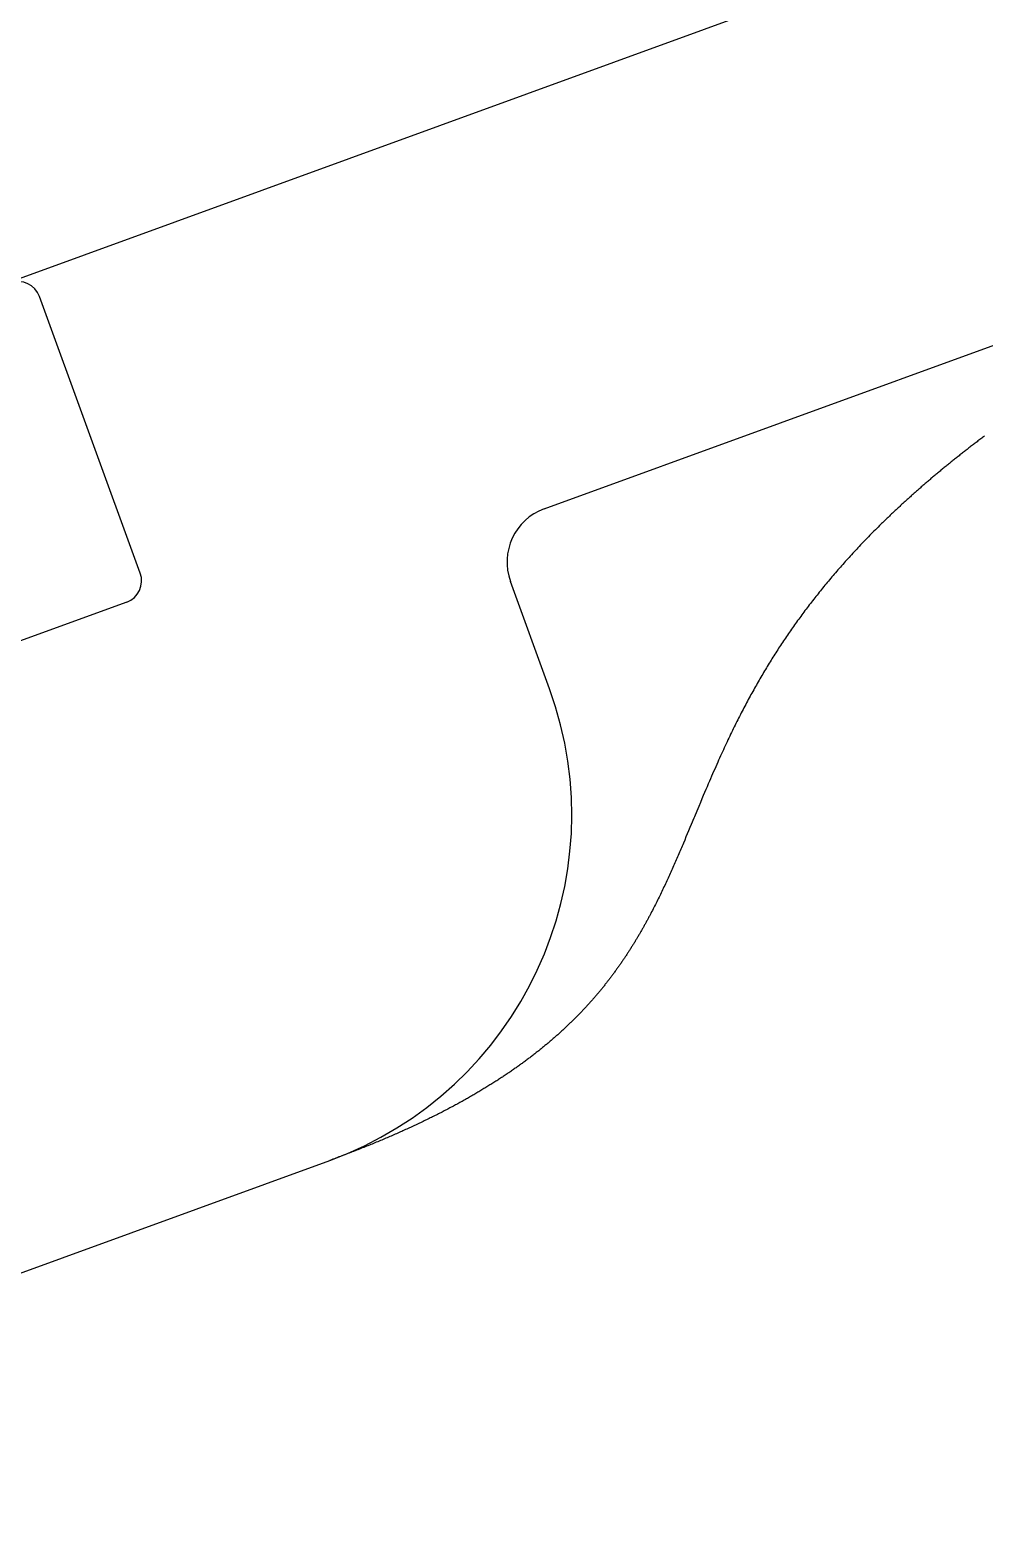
# Model space of a CAD drawing. Extents: x -14 to 315, y -179 to 16.
# Drawn here: x 174.45 to 191.32, y -119.71 to -93.24 of the extents above; entities that cross this region are included whole.
import ezdxf

# ---------------------------------------------------------------- set-up
doc = ezdxf.new("R2010")
doc.units = 0
doc.layers.add('BLACK', color=7, linetype='CONTINUOUS')

msp = doc.modelspace()

# ---------------------------------------------------------------- linework, layer by layer
at = {"layer": 'BLACK', "linetype": 'CONTINUOUS'}
for p, q in [((157.182952, -103.842835), (207.413788, -85.560263)), ((183.539251, -101.69915), (209.110421, -92.391983)), ((176.396451, -102.833513), (174.617946, -97.947111)), ((191.07856, -100.598809), (191.06251, -100.611192)), ((191.094644, -100.586423), (191.07856, -100.598809)), ((191.110767, -100.574033), (191.094644, -100.586423)), ((191.126926, -100.561641), (191.110767, -100.574033)), ((191.143123, -100.549245), (191.126926, -100.561641)), ((191.159356, -100.536846), (191.143123, -100.549245)), ((191.175628, -100.524443), (191.159356, -100.536846)), ((191.191935, -100.512038), (191.175628, -100.524443)), ((191.208281, -100.499629), (191.191935, -100.512038)), ((191.224664, -100.487217), (191.208281, -100.499629)), ((191.241085, -100.474801), (191.224664, -100.487217)), ((191.257542, -100.462382), (191.241085, -100.474801)), ((191.274039, -100.449959), (191.257542, -100.462382)), ((191.290572, -100.437534), (191.274039, -100.449959)), ((191.307145, -100.425104), (191.290572, -100.437534)), ((191.323753, -100.412672), (191.307145, -100.425104)), ((190.733868, -100.870544), (190.718609, -100.882864)), ((190.749159, -100.858223), (190.733868, -100.870544)), ((190.764488, -100.845898), (190.749159, -100.858223)), ((190.77985, -100.833572), (190.764488, -100.845898)), ((190.79525, -100.821241), (190.77985, -100.833572)), ((190.810683, -100.808909), (190.79525, -100.821241)), ((190.826153, -100.796573), (190.810683, -100.808909)), ((190.841657, -100.784235), (190.826153, -100.796573)), ((190.857199, -100.771894), (190.841657, -100.784235)), ((190.872774, -100.75955), (190.857199, -100.771894)), ((190.888388, -100.747203), (190.872774, -100.75955)), ((190.904035, -100.734854), (190.888388, -100.747203)), ((190.91972, -100.7225), (190.904035, -100.734854)), ((190.935439, -100.710146), (190.91972, -100.7225)), ((190.951197, -100.697786), (190.935439, -100.710146)), ((190.966989, -100.685426), (190.951197, -100.697786)), ((190.982819, -100.67306), (190.966989, -100.685426)), ((190.998683, -100.660693), (190.982819, -100.67306)), ((191.014586, -100.648322), (190.998683, -100.660693)), ((191.030523, -100.635949), (191.014586, -100.648322)), ((191.046499, -100.623572), (191.030523, -100.635949)), ((191.06251, -100.611192), (191.046499, -100.623572)), ((190.420727, -101.128724), (190.406191, -101.140992)), ((190.435298, -101.116452), (190.420727, -101.128724)), ((190.449901, -101.10418), (190.435298, -101.116452)), ((190.46454, -101.091904), (190.449901, -101.10418)), ((190.47921, -101.079627), (190.46454, -101.091904)), ((190.493917, -101.067346), (190.47921, -101.079627)), ((190.508654, -101.055065), (190.493917, -101.067346)), ((190.523429, -101.04278), (190.508654, -101.055065)), ((190.538235, -101.030494), (190.523429, -101.04278)), ((190.553078, -101.018204), (190.538235, -101.030494)), ((190.567952, -101.005914), (190.553078, -101.018204)), ((190.582864, -100.993619), (190.567952, -101.005914)), ((190.597807, -100.981324), (190.582864, -100.993619)), ((190.612787, -100.969024), (190.597807, -100.981324)), ((190.627799, -100.956724), (190.612787, -100.969024)), ((190.642848, -100.94442), (190.627799, -100.956724)), ((190.65793, -100.932115), (190.642848, -100.94442)), ((190.673049, -100.919805), (190.65793, -100.932115)), ((190.6882, -100.907495), (190.673049, -100.919805)), ((190.703388, -100.89518), (190.6882, -100.907495)), ((190.718609, -100.882864), (190.703388, -100.89518)), ((190.108538, -101.398189), (190.094723, -101.410416)), ((190.122389, -101.385957), (190.108538, -101.398189)), ((190.136269, -101.373727), (190.122389, -101.385957)), ((190.150184, -101.361493), (190.136269, -101.373727)), ((190.164127, -101.34926), (190.150184, -101.361493)), ((190.178107, -101.337022), (190.164127, -101.34926)), ((190.192115, -101.324785), (190.178107, -101.337022)), ((190.206159, -101.312544), (190.192115, -101.324785)), ((190.220232, -101.300304), (190.206159, -101.312544)), ((190.234341, -101.288059), (190.220232, -101.300304)), ((190.248479, -101.275815), (190.234341, -101.288059)), ((190.262653, -101.263567), (190.248479, -101.275815)), ((190.276857, -101.25132), (190.262653, -101.263567)), ((190.291097, -101.239068), (190.276857, -101.25132)), ((190.305366, -101.226816), (190.291097, -101.239068)), ((190.319671, -101.214561), (190.305366, -101.226816)), ((190.334007, -101.202305), (190.319671, -101.214561)), ((190.348378, -101.190046), (190.334007, -101.202305)), ((190.36278, -101.177787), (190.348378, -101.190046)), ((190.377218, -101.165523), (190.36278, -101.177787)), ((190.391687, -101.153259), (190.377218, -101.165523)), ((190.406191, -101.140992), (190.391687, -101.153259)), ((189.811803, -101.66691), (189.798672, -101.67911)), ((189.824969, -101.654705), (189.811803, -101.66691)), ((189.838161, -101.642503), (189.824969, -101.654705)), ((189.851387, -101.630297), (189.838161, -101.642503)), ((189.864641, -101.618093), (189.851387, -101.630297)), ((189.877928, -101.605884), (189.864641, -101.618093)), ((189.891243, -101.593678), (189.877928, -101.605884)), ((189.904592, -101.581468), (189.891243, -101.593678)), ((189.917968, -101.56926), (189.904592, -101.581468)), ((189.931379, -101.557047), (189.917968, -101.56926)), ((189.944817, -101.544836), (189.931379, -101.557047)), ((189.95829, -101.532621), (189.944817, -101.544836)), ((189.97179, -101.520408), (189.95829, -101.532621)), ((189.985325, -101.508191), (189.97179, -101.520408)), ((189.998888, -101.495975), (189.985325, -101.508191)), ((190.012485, -101.483755), (189.998888, -101.495975)), ((190.026111, -101.471537), (190.012485, -101.483755)), ((190.039771, -101.459314), (190.026111, -101.471537)), ((190.05346, -101.447094), (190.039771, -101.459314)), ((190.067184, -101.434868), (190.05346, -101.447094)), ((190.080936, -101.422644), (190.067184, -101.434868)), ((190.094723, -101.410416), (190.080936, -101.422644)), ((189.542259, -101.92302), (189.529744, -101.935214)), ((189.554799, -101.91083), (189.542259, -101.92302)), ((189.567373, -101.898636), (189.554799, -101.91083)), ((189.57997, -101.886446), (189.567373, -101.898636)), ((189.592602, -101.874252), (189.57997, -101.886446)), ((189.605257, -101.862061), (189.592602, -101.874252)), ((189.617947, -101.849866), (189.605257, -101.862061)), ((189.630661, -101.837675), (189.617947, -101.849866)), ((189.643409, -101.825479), (189.630661, -101.837675)), ((189.656182, -101.813287), (189.643409, -101.825479)), ((189.668989, -101.80109), (189.656182, -101.813287)), ((189.681821, -101.788897), (189.668989, -101.80109)), ((189.694687, -101.776699), (189.681821, -101.788897)), ((189.707578, -101.764505), (189.694687, -101.776699)), ((189.720504, -101.752306), (189.707578, -101.764505)), ((189.733455, -101.740111), (189.720504, -101.752306)), ((189.74644, -101.727911), (189.733455, -101.740111)), ((189.75945, -101.715714), (189.74644, -101.727911)), ((189.772495, -101.703512), (189.75945, -101.715714)), ((189.785566, -101.691313), (189.772495, -101.703512)), ((189.798672, -101.67911), (189.785566, -101.691313)), ((189.273495, -102.191265), (189.249727, -102.215662)), ((189.297372, -102.166872), (189.273495, -102.191265)), ((189.321358, -102.142481), (189.297372, -102.166872)), ((189.345455, -102.118092), (189.321358, -102.142481)), ((189.369662, -102.093705), (189.345455, -102.118092)), ((189.39398, -102.069319), (189.369662, -102.093705)), ((189.418411, -102.044935), (189.39398, -102.069319)), ((189.442953, -102.020551), (189.418411, -102.044935)), ((189.467609, -101.996168), (189.442953, -102.020551)), ((189.492378, -101.971786), (189.467609, -101.996168)), ((189.504803, -101.959597), (189.492378, -101.971786)), ((189.517261, -101.947403), (189.504803, -101.959597)), ((189.529744, -101.935214), (189.517261, -101.947403)), ((189.017918, -102.459854), (188.995312, -102.484304)), ((189.040627, -102.435411), (189.017918, -102.459854)), ((189.06344, -102.410974), (189.040627, -102.435411)), ((189.086356, -102.386543), (189.06344, -102.410974)), ((189.109377, -102.362117), (189.086356, -102.386543)), ((189.132503, -102.337697), (189.109377, -102.362117)), ((189.155734, -102.313282), (189.132503, -102.337697)), ((189.179072, -102.288871), (189.155734, -102.313282)), ((189.202516, -102.264464), (189.179072, -102.288871)), ((189.226068, -102.240061), (189.202516, -102.264464)), ((189.249727, -102.215662), (189.226068, -102.240061)), ((188.796385, -102.70472), (188.774775, -102.729258)), ((188.818092, -102.680192), (188.796385, -102.70472)), ((188.839897, -102.655674), (188.818092, -102.680192)), ((188.8618, -102.631166), (188.839897, -102.655674)), ((188.883802, -102.606668), (188.8618, -102.631166)), ((188.905903, -102.582179), (188.883802, -102.606668)), ((188.928104, -102.557698), (188.905903, -102.582179)), ((188.950405, -102.533226), (188.928104, -102.557698)), ((188.972808, -102.508761), (188.950405, -102.533226)), ((188.995312, -102.484304), (188.972808, -102.508761)), ((183.633475, -104.881827), (182.941577, -102.980857)), ((188.563889, -102.975338), (188.543309, -103.000025)), ((188.58456, -102.950666), (188.563889, -102.975338)), ((188.605322, -102.92601), (188.58456, -102.950666)), ((188.626176, -102.901369), (188.605322, -102.92601)), ((188.647122, -102.876742), (188.626176, -102.901369)), ((188.668161, -102.852129), (188.647122, -102.876742)), ((188.689295, -102.82753), (188.668161, -102.852129)), ((188.710522, -102.802944), (188.689295, -102.82753)), ((188.731844, -102.77837), (188.710522, -102.802944)), ((188.753262, -102.753808), (188.731844, -102.77837)), ((188.774775, -102.729258), (188.753262, -102.753808)), ((188.342373, -103.247898), (188.322753, -103.272797)), ((188.362078, -103.223021), (188.342373, -103.247898)), ((188.381867, -103.198165), (188.362078, -103.223021)), ((188.401742, -103.17333), (188.381867, -103.198165)), ((188.421703, -103.148516), (188.401742, -103.17333)), ((188.441751, -103.123721), (188.421703, -103.148516)), ((188.461886, -103.098946), (188.441751, -103.123721)), ((188.482108, -103.074189), (188.461886, -103.098946)), ((188.502419, -103.049451), (188.482108, -103.074189)), ((188.522819, -103.02473), (188.502419, -103.049451)), ((188.543309, -103.000025), (188.522819, -103.02473)), ((176.157382, -103.346198), (162.22174, -108.418357)), ((188.149862, -103.497996), (188.13105, -103.523153)), ((188.168751, -103.472868), (188.149862, -103.497996)), ((188.187719, -103.447768), (188.168751, -103.472868)), ((188.206767, -103.422695), (188.187719, -103.447768)), ((188.225894, -103.397649), (188.206767, -103.422695)), ((188.245102, -103.372629), (188.225894, -103.397649)), ((188.264392, -103.347635), (188.245102, -103.372629)), ((188.283763, -103.322665), (188.264392, -103.347635)), ((188.303216, -103.297719), (188.283763, -103.322665)), ((188.322753, -103.272797), (188.303216, -103.297719)), ((187.947089, -103.776491), (187.929094, -103.80202)), ((187.965155, -103.751), (187.947089, -103.776491)), ((187.983293, -103.725547), (187.965155, -103.751)), ((188.001503, -103.70013), (187.983293, -103.725547)), ((188.019786, -103.674748), (188.001503, -103.70013)), ((188.038143, -103.649401), (188.019786, -103.674748)), ((188.056573, -103.624087), (188.038143, -103.649401)), ((188.075079, -103.598806), (188.056573, -103.624087)), ((188.093659, -103.573558), (188.075079, -103.598806)), ((188.112317, -103.54834), (188.093659, -103.573558)), ((188.13105, -103.523153), (188.112317, -103.54834)), ((187.770203, -104.033655), (187.752876, -104.059621)), ((187.787593, -104.007739), (187.770203, -104.033655)), ((187.805048, -103.981869), (187.787593, -104.007739)), ((187.822568, -103.956046), (187.805048, -103.981869)), ((187.840153, -103.930268), (187.822568, -103.956046)), ((187.857806, -103.904535), (187.840153, -103.930268)), ((187.875525, -103.878844), (187.857806, -103.904535)), ((187.893312, -103.853195), (187.875525, -103.878844)), ((187.911168, -103.827587), (187.893312, -103.853195)), ((187.929094, -103.80202), (187.911168, -103.827587)), ((187.599657, -104.2957), (187.58292, -104.322222)), ((187.616449, -104.269241), (187.599657, -104.2957)), ((187.633297, -104.242841), (187.616449, -104.269241)), ((187.650202, -104.216501), (187.633297, -104.242841)), ((187.667165, -104.190218), (187.650202, -104.216501)), ((187.684187, -104.163992), (187.667165, -104.190218)), ((187.701268, -104.13782), (187.684187, -104.163992)), ((187.718409, -104.111702), (187.701268, -104.13782)), ((187.735611, -104.085636), (187.718409, -104.111702)), ((187.752876, -104.059621), (187.735611, -104.085636)), ((187.434612, -104.563979), (187.418373, -104.591215)), ((187.450896, -104.536824), (187.434612, -104.563979)), ((187.467226, -104.509747), (187.450896, -104.536824)), ((187.483604, -104.482745), (187.467226, -104.509747)), ((187.50003, -104.455817), (187.483604, -104.482745)), ((187.516505, -104.428961), (187.50003, -104.455817)), ((187.533031, -104.402175), (187.516505, -104.428961)), ((187.549608, -104.375458), (187.533031, -104.402175)), ((187.566237, -104.348807), (187.549608, -104.375458)), ((187.58292, -104.322222), (187.566237, -104.348807)), ((187.274057, -104.840294), (187.258203, -104.868455)), ((187.289945, -104.812236), (187.274057, -104.840294)), ((187.305865, -104.784281), (187.289945, -104.812236)), ((187.321822, -104.756424), (187.305865, -104.784281)), ((187.337814, -104.728663), (187.321822, -104.756424)), ((187.353845, -104.700996), (187.337814, -104.728663)), ((187.369915, -104.67342), (187.353845, -104.700996)), ((187.386026, -104.645933), (187.369915, -104.67342)), ((187.402178, -104.618532), (187.386026, -104.645933)), ((187.418373, -104.591215), (187.402178, -104.618532)), ((187.132344, -105.097899), (187.116708, -105.127153)), ((187.147997, -105.068782), (187.132344, -105.097899)), ((187.163669, -105.039798), (187.147997, -105.068782)), ((187.179362, -105.010941), (187.163669, -105.039798)), ((187.195078, -104.982209), (187.179362, -105.010941)), ((187.210818, -104.953598), (187.195078, -104.982209)), ((187.226585, -104.925104), (187.210818, -104.953598)), ((187.242379, -104.896725), (187.226585, -104.925104)), ((187.258203, -104.868455), (187.242379, -104.896725)), ((186.991968, -105.366672), (186.976382, -105.397381)), ((187.007549, -105.336149), (186.991968, -105.366672)), ((187.023129, -105.305803), (187.007549, -105.336149)), ((187.038709, -105.27563), (187.023129, -105.305803)), ((187.054292, -105.245624), (187.038709, -105.27563)), ((187.069881, -105.215778), (187.054292, -105.245624)), ((187.085479, -105.186088), (187.069881, -105.215778)), ((187.101087, -105.156548), (187.085479, -105.186088)), ((187.116708, -105.127153), (187.101087, -105.156548)), ((186.866852, -105.618159), (186.851098, -105.650636)), ((186.882571, -105.585936), (186.866852, -105.618159)), ((186.898259, -105.553956), (186.882571, -105.585936)), ((186.913921, -105.52221), (186.898259, -105.553956)), ((186.92956, -105.490688), (186.913921, -105.52221)), ((186.945181, -105.459381), (186.92956, -105.490688)), ((186.960787, -105.428281), (186.945181, -105.459381)), ((186.976382, -105.397381), (186.960787, -105.428281)), ((186.739359, -105.886168), (186.723108, -105.921173)), ((186.755523, -105.851538), (186.739359, -105.886168)), ((186.771608, -105.817264), (186.755523, -105.851538)), ((186.787621, -105.783327), (186.771608, -105.817264)), ((186.803571, -105.74971), (186.787621, -105.783327)), ((186.819463, -105.716399), (186.803571, -105.74971)), ((186.835303, -105.683378), (186.819463, -105.716399)), ((186.851098, -105.650636), (186.835303, -105.683378)), ((186.623179, -106.140455), (186.605999, -106.178834)), ((186.640184, -106.10266), (186.623179, -106.140455)), ((186.657031, -106.065408), (186.640184, -106.10266)), ((186.673733, -106.028664), (186.657031, -106.065408)), ((186.690305, -105.992396), (186.673733, -106.028664)), ((186.70676, -105.956574), (186.690305, -105.992396)), ((186.723108, -105.921173), (186.70676, -105.956574)), ((186.497924, -106.424453), (186.478778, -106.468667)), ((186.516679, -106.381337), (186.497924, -106.424453)), ((186.535089, -106.339206), (186.516679, -106.381337)), ((186.553195, -106.297964), (186.535089, -106.339206)), ((186.57103, -106.257533), (186.553195, -106.297964)), ((186.588623, -106.217843), (186.57103, -106.257533)), ((186.605999, -106.178834), (186.588623, -106.217843)), ((186.396898, -106.659796), (186.374578, -106.712406)), ((186.418344, -106.609437), (186.396898, -106.659796)), ((186.439068, -106.560969), (186.418344, -106.609437)), ((186.459183, -106.514116), (186.439068, -106.560969)), ((186.478778, -106.468667), (186.459183, -106.514116)), ((186.270398, -106.960103), (186.236726, -107.040686)), ((186.299728, -106.890074), (186.270398, -106.960103)), ((186.326381, -106.826615), (186.299728, -106.890074)), ((186.351173, -106.76777), (186.326381, -106.826615)), ((186.374578, -106.712406), (186.351173, -106.76777)), ((186.183718, -107.167772), (186.137607, -107.278333)), ((186.194005, -107.143099), (186.183718, -107.167772)), ((186.236726, -107.040686), (186.194005, -107.143099)), ((186.068661, -107.443178), (186.045692, -107.497862)), ((186.091629, -107.388362), (186.068661, -107.443178)), ((186.114607, -107.333414), (186.091629, -107.388362)), ((186.137607, -107.278333), (186.114607, -107.333414)), ((185.94202, -107.742303), (185.930442, -107.769298)), ((185.953583, -107.715274), (185.94202, -107.742303)), ((185.965132, -107.688213), (185.953583, -107.715274)), ((185.976668, -107.661119), (185.965132, -107.688213)), ((185.988192, -107.633992), (185.976668, -107.661119)), ((185.999707, -107.606832), (185.988192, -107.633992)), ((186.022711, -107.552413), (185.999707, -107.606832)), ((186.045692, -107.497862), (186.022711, -107.552413)), ((185.825297, -108.010775), (185.813484, -108.037442)), ((185.83708, -107.984076), (185.825297, -108.010775)), ((185.848834, -107.957344), (185.83708, -107.984076)), ((185.860562, -107.930578), (185.848834, -107.957344)), ((185.872264, -107.903781), (185.860562, -107.930578)), ((185.883942, -107.87695), (185.872264, -107.903781)), ((185.895598, -107.850086), (185.883942, -107.87695)), ((185.907232, -107.82319), (185.895598, -107.850086)), ((185.918846, -107.79626), (185.907232, -107.82319)), ((185.930442, -107.769298), (185.918846, -107.79626)), ((185.7056, -108.27597), (185.693413, -108.30231)), ((185.717744, -108.249598), (185.7056, -108.27597)), ((185.729845, -108.223193), (185.717744, -108.249598)), ((185.741905, -108.196755), (185.729845, -108.223193)), ((185.753926, -108.170285), (185.741905, -108.196755)), ((185.765908, -108.143781), (185.753926, -108.170285)), ((185.777854, -108.117246), (185.765908, -108.143781)), ((185.789764, -108.090677), (185.777854, -108.117246)), ((185.80164, -108.064076), (185.789764, -108.090677)), ((185.813484, -108.037442), (185.80164, -108.064076)), ((185.581524, -108.537901), (185.568821, -108.563915)), ((185.594169, -108.511854), (185.581524, -108.537901)), ((185.606757, -108.485775), (185.594169, -108.511854)), ((185.61929, -108.459663), (185.606757, -108.485775)), ((185.63177, -108.433519), (185.61929, -108.459663)), ((185.644197, -108.407342), (185.63177, -108.433519)), ((185.656574, -108.381133), (185.644197, -108.407342)), ((185.668901, -108.354891), (185.656574, -108.381133)), ((185.68118, -108.328617), (185.668901, -108.354891)), ((185.693413, -108.30231), (185.68118, -108.328617)), ((185.451662, -108.796584), (185.438303, -108.822274)), ((185.464948, -108.770861), (185.451662, -108.796584)), ((185.478164, -108.745106), (185.464948, -108.770861)), ((185.491311, -108.719319), (185.478164, -108.745106)), ((185.504391, -108.693499), (185.491311, -108.719319)), ((185.517404, -108.667647), (185.504391, -108.693499)), ((185.530352, -108.641763), (185.517404, -108.667647)), ((185.543237, -108.615846), (185.530352, -108.641763)), ((185.556059, -108.589897), (185.543237, -108.615846)), ((185.568821, -108.563915), (185.556059, -108.589897)), ((185.300453, -109.0774), (185.293342, -109.090072)), ((185.307541, -109.06472), (185.300453, -109.0774)), ((185.314608, -109.052033), (185.307541, -109.06472)), ((185.321653, -109.039337), (185.314608, -109.052033)), ((185.328677, -109.026633), (185.321653, -109.039337)), ((185.33568, -109.013921), (185.328677, -109.026633)), ((185.342661, -109.001201), (185.33568, -109.013921)), ((185.349622, -108.988473), (185.342661, -109.001201)), ((185.356563, -108.975736), (185.349622, -108.988473)), ((185.363483, -108.962992), (185.356563, -108.975736)), ((185.370382, -108.95024), (185.363483, -108.962992)), ((185.377262, -108.93748), (185.370382, -108.95024)), ((185.384122, -108.924711), (185.377262, -108.93748)), ((185.390962, -108.911935), (185.384122, -108.924711)), ((185.397782, -108.89915), (185.390962, -108.911935)), ((185.404583, -108.886358), (185.397782, -108.89915)), ((185.411365, -108.873557), (185.404583, -108.886358)), ((185.418127, -108.860748), (185.411365, -108.873557)), ((185.424871, -108.847932), (185.418127, -108.860748)), ((185.431596, -108.835107), (185.424871, -108.847932)), ((185.438303, -108.822274), (185.431596, -108.835107)), ((185.146279, -109.341821), (185.13867, -109.354324)), ((185.153863, -109.32931), (185.146279, -109.341821)), ((185.161422, -109.31679), (185.153863, -109.32931)), ((185.168956, -109.304263), (185.161422, -109.31679)), ((185.176464, -109.291728), (185.168956, -109.304263)), ((185.183948, -109.279184), (185.176464, -109.291728)), ((185.191407, -109.266633), (185.183948, -109.279184)), ((185.198841, -109.254074), (185.191407, -109.266633)), ((185.206252, -109.241506), (185.198841, -109.254074)), ((185.213638, -109.228931), (185.206252, -109.241506)), ((185.221, -109.216347), (185.213638, -109.228931)), ((185.228338, -109.203756), (185.221, -109.216347)), ((185.235653, -109.191157), (185.228338, -109.203756)), ((185.242944, -109.178549), (185.235653, -109.191157)), ((185.250212, -109.165934), (185.242944, -109.178549)), ((185.257457, -109.15331), (185.250212, -109.165934)), ((185.26468, -109.140679), (185.257457, -109.15331)), ((185.271879, -109.128039), (185.26468, -109.140679)), ((185.279056, -109.115391), (185.271879, -109.128039)), ((185.28621, -109.102736), (185.279056, -109.115391)), ((185.293342, -109.090072), (185.28621, -109.102736)), ((184.980844, -109.602712), (184.972657, -109.615047)), ((184.989001, -109.590368), (184.980844, -109.602712)), ((184.997129, -109.578017), (184.989001, -109.590368)), ((185.005229, -109.565657), (184.997129, -109.578017)), ((185.013299, -109.55329), (185.005229, -109.565657)), ((185.021341, -109.540914), (185.013299, -109.55329)), ((185.029355, -109.528531), (185.021341, -109.540914)), ((185.037341, -109.516139), (185.029355, -109.528531)), ((185.045298, -109.50374), (185.037341, -109.516139)), ((185.053228, -109.491332), (185.045298, -109.50374)), ((185.06113, -109.478917), (185.053228, -109.491332)), ((185.069005, -109.466494), (185.06113, -109.478917)), ((185.076852, -109.454062), (185.069005, -109.466494)), ((185.084673, -109.441623), (185.076852, -109.454062)), ((185.092466, -109.429176), (185.084673, -109.441623)), ((185.100232, -109.41672), (185.092466, -109.429176)), ((185.107972, -109.404257), (185.100232, -109.41672)), ((185.115686, -109.391786), (185.107972, -109.404257)), ((185.123373, -109.379307), (185.115686, -109.391786)), ((185.131034, -109.366819), (185.123373, -109.379307)), ((185.13867, -109.354324), (185.131034, -109.366819)), ((184.793677, -109.872259), (184.784803, -109.88442)), ((184.802518, -109.86009), (184.793677, -109.872259)), ((184.811326, -109.847914), (184.802518, -109.86009)), ((184.820101, -109.835729), (184.811326, -109.847914)), ((184.828844, -109.823536), (184.820101, -109.835729)), ((184.837554, -109.811336), (184.828844, -109.823536)), ((184.846232, -109.799127), (184.837554, -109.811336)), ((184.854878, -109.786911), (184.846232, -109.799127)), ((184.863492, -109.774687), (184.854878, -109.786911)), ((184.872075, -109.762454), (184.863492, -109.774687)), ((184.880626, -109.750214), (184.872075, -109.762454)), ((184.889145, -109.737966), (184.880626, -109.750214)), ((184.897634, -109.72571), (184.889145, -109.737966)), ((184.906091, -109.713446), (184.897634, -109.72571)), ((184.914518, -109.701174), (184.906091, -109.713446)), ((184.922914, -109.688894), (184.914518, -109.701174)), ((184.93128, -109.676606), (184.922914, -109.688894)), ((184.939615, -109.66431), (184.93128, -109.676606)), ((184.94792, -109.652006), (184.939615, -109.66431)), ((184.956196, -109.639695), (184.94792, -109.652006)), ((184.964441, -109.627375), (184.956196, -109.639695)), ((184.972657, -109.615047), (184.964441, -109.627375)), ((184.590491, -110.137971), (184.580844, -110.149958)), ((184.6001, -110.125977), (184.590491, -110.137971)), ((184.609673, -110.113974), (184.6001, -110.125977)), ((184.61921, -110.101963), (184.609673, -110.113974)), ((184.628709, -110.089944), (184.61921, -110.101963)), ((184.638173, -110.077918), (184.628709, -110.089944)), ((184.647601, -110.065884), (184.638173, -110.077918)), ((184.656992, -110.053841), (184.647601, -110.065884)), ((184.666348, -110.041791), (184.656992, -110.053841)), ((184.675668, -110.029733), (184.666348, -110.041791)), ((184.684953, -110.017667), (184.675668, -110.029733)), ((184.694203, -110.005593), (184.684953, -110.017667)), ((184.703418, -109.993512), (184.694203, -110.005593)), ((184.712598, -109.981422), (184.703418, -109.993512)), ((184.721743, -109.969324), (184.712598, -109.981422)), ((184.730853, -109.957219), (184.721743, -109.969324)), ((184.73993, -109.945106), (184.730853, -109.957219)), ((184.748972, -109.932984), (184.73993, -109.945106)), ((184.75798, -109.920855), (184.748972, -109.932984)), ((184.766954, -109.908718), (184.75798, -109.920855)), ((184.775895, -109.896573), (184.766954, -109.908718)), ((184.784803, -109.88442), (184.775895, -109.896573)), ((184.369414, -110.399869), (184.35891, -110.411683)), ((184.379878, -110.388047), (184.369414, -110.399869)), ((184.390301, -110.376217), (184.379878, -110.388047)), ((184.400683, -110.364379), (184.390301, -110.376217)), ((184.411025, -110.352534), (184.400683, -110.364379)), ((184.421327, -110.340681), (184.411025, -110.352534)), ((184.431589, -110.328819), (184.421327, -110.340681)), ((184.441811, -110.31695), (184.431589, -110.328819)), ((184.451994, -110.305073), (184.441811, -110.31695)), ((184.462137, -110.293189), (184.451994, -110.305073)), ((184.472241, -110.281296), (184.462137, -110.293189)), ((184.482306, -110.269396), (184.472241, -110.281296)), ((184.492332, -110.257487), (184.482306, -110.269396)), ((184.502319, -110.245571), (184.492332, -110.257487)), ((184.512268, -110.233647), (184.502319, -110.245571)), ((184.522178, -110.221715), (184.512268, -110.233647)), ((184.53205, -110.209775), (184.522178, -110.221715)), ((184.541884, -110.197828), (184.53205, -110.209775)), ((184.551681, -110.185872), (184.541884, -110.197828)), ((184.561439, -110.173909), (184.551681, -110.185872)), ((184.57116, -110.161938), (184.561439, -110.173909)), ((184.580844, -110.149958), (184.57116, -110.161938)), ((184.128576, -110.657971), (184.117128, -110.669613)), ((184.139978, -110.646321), (184.128576, -110.657971)), ((184.151336, -110.634663), (184.139978, -110.646321)), ((184.162649, -110.622998), (184.151336, -110.634663)), ((184.173919, -110.611324), (184.162649, -110.622998)), ((184.185144, -110.599643), (184.173919, -110.611324)), ((184.196326, -110.587954), (184.185144, -110.599643)), ((184.207463, -110.576258), (184.196326, -110.587954)), ((184.218558, -110.564553), (184.207463, -110.576258)), ((184.229609, -110.552841), (184.218558, -110.564553)), ((184.240617, -110.541121), (184.229609, -110.552841)), ((184.251582, -110.529393), (184.240617, -110.541121)), ((184.262504, -110.517657), (184.251582, -110.529393)), ((184.273384, -110.505913), (184.262504, -110.517657)), ((184.284222, -110.494162), (184.273384, -110.505913)), ((184.295017, -110.482403), (184.284222, -110.494162)), ((184.30577, -110.470636), (184.295017, -110.482403)), ((184.316481, -110.458861), (184.30577, -110.470636)), ((184.32715, -110.447078), (184.316481, -110.458861)), ((184.337778, -110.435287), (184.32715, -110.447078)), ((184.348365, -110.423489), (184.337778, -110.435287)), ((184.35891, -110.411683), (184.348365, -110.423489)), ((183.853628, -110.923768), (183.841104, -110.935231)), ((183.866103, -110.912297), (183.853628, -110.923768)), ((183.878529, -110.900818), (183.866103, -110.912297)), ((183.890907, -110.889332), (183.878529, -110.900818)), ((183.903237, -110.877838), (183.890907, -110.889332)), ((183.915519, -110.866336), (183.903237, -110.877838)), ((183.927752, -110.854826), (183.915519, -110.866336)), ((183.939939, -110.843309), (183.927752, -110.854826)), ((183.952077, -110.831783), (183.939939, -110.843309)), ((183.964169, -110.82025), (183.952077, -110.831783)), ((183.976213, -110.808709), (183.964169, -110.82025)), ((183.98821, -110.797161), (183.976213, -110.808709)), ((184.00016, -110.785604), (183.98821, -110.797161)), ((184.012064, -110.77404), (184.00016, -110.785604)), ((184.023921, -110.762468), (184.012064, -110.77404)), ((184.035732, -110.750889), (184.023921, -110.762468)), ((184.047497, -110.739301), (184.035732, -110.750889)), ((184.059216, -110.727706), (184.047497, -110.739301)), ((184.07089, -110.716103), (184.059216, -110.727706)), ((184.082517, -110.704492), (184.07089, -110.716103)), ((184.094099, -110.692873), (184.082517, -110.704492)), ((184.105636, -110.681247), (184.094099, -110.692873)), ((184.117128, -110.669613), (184.105636, -110.681247)), ((183.539203, -111.196747), (183.525457, -111.208024)), ((183.552896, -111.185461), (183.539203, -111.196747)), ((183.566537, -111.174169), (183.552896, -111.185461)), ((183.580124, -111.162868), (183.566537, -111.174169)), ((183.59366, -111.151559), (183.580124, -111.162868)), ((183.607143, -111.140243), (183.59366, -111.151559)), ((183.620574, -111.12892), (183.607143, -111.140243)), ((183.633953, -111.117588), (183.620574, -111.12892)), ((183.647281, -111.106249), (183.633953, -111.117588)), ((183.660557, -111.094902), (183.647281, -111.106249)), ((183.673781, -111.083547), (183.660557, -111.094902)), ((183.686954, -111.072184), (183.673781, -111.083547)), ((183.700077, -111.060814), (183.686954, -111.072184)), ((183.713148, -111.049436), (183.700077, -111.060814)), ((183.726169, -111.038051), (183.713148, -111.049436)), ((183.739139, -111.026657), (183.726169, -111.038051)), ((183.752059, -111.015256), (183.739139, -111.026657)), ((183.764929, -111.003847), (183.752059, -111.015256)), ((183.777749, -110.992431), (183.764929, -111.003847)), ((183.790519, -110.981006), (183.777749, -110.992431)), ((183.803239, -110.969574), (183.790519, -110.981006)), ((183.81591, -110.958134), (183.803239, -110.969574)), ((183.828532, -110.946686), (183.81591, -110.958134)), ((183.841104, -110.935231), (183.828532, -110.946686)), ((183.209286, -111.454182), (183.194273, -111.465283)), ((183.224242, -111.443074), (183.209286, -111.454182)), ((183.239141, -111.431958), (183.224242, -111.443074)), ((183.253983, -111.420834), (183.239141, -111.431958)), ((183.268769, -111.409703), (183.253983, -111.420834)), ((183.283498, -111.398564), (183.268769, -111.409703)), ((183.298172, -111.387417), (183.283498, -111.398564)), ((183.312789, -111.376263), (183.298172, -111.387417)), ((183.327351, -111.365101), (183.312789, -111.376263)), ((183.341857, -111.353931), (183.327351, -111.365101)), ((183.356308, -111.342754), (183.341857, -111.353931)), ((183.370703, -111.331569), (183.356308, -111.342754)), ((183.385043, -111.320376), (183.370703, -111.331569)), ((183.399329, -111.309175), (183.385043, -111.320376)), ((183.413559, -111.297967), (183.399329, -111.309175)), ((183.427736, -111.286751), (183.413559, -111.297967)), ((183.441858, -111.275528), (183.427736, -111.286751)), ((183.455925, -111.264296), (183.441858, -111.275528)), ((183.469939, -111.253057), (183.455925, -111.264296)), ((183.483899, -111.241811), (183.469939, -111.253057)), ((183.497805, -111.230556), (183.483899, -111.241811)), ((183.511657, -111.219294), (183.497805, -111.230556)), ((183.525457, -111.208024), (183.511657, -111.219294)), ((182.832842, -111.718485), (182.816408, -111.729402)), ((182.849214, -111.70756), (182.832842, -111.718485)), ((182.865526, -111.696628), (182.849214, -111.70756)), ((182.881776, -111.685688), (182.865526, -111.696628)), ((182.897966, -111.67474), (182.881776, -111.685688)), ((182.914095, -111.663785), (182.897966, -111.67474)), ((182.930164, -111.652822), (182.914095, -111.663785)), ((182.946173, -111.641852), (182.930164, -111.652822)), ((182.962121, -111.630874), (182.946173, -111.641852)), ((182.97801, -111.619888), (182.962121, -111.630874)), ((182.99384, -111.608894), (182.97801, -111.619888)), ((183.009609, -111.597893), (182.99384, -111.608894)), ((183.02532, -111.586884), (183.009609, -111.597893)), ((183.040971, -111.575868), (183.02532, -111.586884)), ((183.056564, -111.564844), (183.040971, -111.575868)), ((183.072098, -111.553812), (183.056564, -111.564844)), ((183.087573, -111.542773), (183.072098, -111.553812)), ((183.102989, -111.531726), (183.087573, -111.542773)), ((183.118348, -111.520671), (183.102989, -111.531726)), ((183.133648, -111.509609), (183.118348, -111.520671)), ((183.148891, -111.498539), (183.133648, -111.509609)), ((183.164076, -111.487461), (183.148891, -111.498539)), ((183.179203, -111.476376), (183.164076, -111.487461)), ((183.194273, -111.465283), (183.179203, -111.476376)), ((182.403179, -111.989131), (182.385157, -111.999858)), ((182.421134, -111.978396), (182.403179, -111.989131)), ((182.439024, -111.967654), (182.421134, -111.978396)), ((182.456849, -111.956904), (182.439024, -111.967654)), ((182.474609, -111.946146), (182.456849, -111.956904)), ((182.492304, -111.935381), (182.474609, -111.946146)), ((182.509934, -111.924609), (182.492304, -111.935381)), ((182.5275, -111.913829), (182.509934, -111.924609)), ((182.545001, -111.903041), (182.5275, -111.913829)), ((182.562438, -111.892245), (182.545001, -111.903041)), ((182.579811, -111.881442), (182.562438, -111.892245)), ((182.59712, -111.870632), (182.579811, -111.881442)), ((182.614366, -111.859814), (182.59712, -111.870632)), ((182.631548, -111.848988), (182.614366, -111.859814)), ((182.648666, -111.838155), (182.631548, -111.848988)), ((182.665722, -111.827314), (182.648666, -111.838155)), ((182.682714, -111.816465), (182.665722, -111.827314)), ((182.699644, -111.805609), (182.682714, -111.816465)), ((182.716511, -111.794745), (182.699644, -111.805609)), ((182.733316, -111.783874), (182.716511, -111.794745)), ((182.750058, -111.772995), (182.733316, -111.783874)), ((182.766738, -111.762108), (182.750058, -111.772995)), ((182.783357, -111.751214), (182.766738, -111.762108)), ((182.799913, -111.740312), (182.783357, -111.751214)), ((182.816408, -111.729402), (182.799913, -111.740312)), ((181.932505, -112.255039), (181.912787, -112.265578)), ((181.952154, -112.244494), (181.932505, -112.255039)), ((181.971733, -112.23394), (181.952154, -112.244494)), ((181.991242, -112.22338), (181.971733, -112.23394)), ((182.010682, -112.212811), (181.991242, -112.22338)), ((182.030053, -112.202235), (182.010682, -112.212811)), ((182.049354, -112.191652), (182.030053, -112.202235)), ((182.068586, -112.181061), (182.049354, -112.191652)), ((182.08775, -112.170462), (182.068586, -112.181061)), ((182.106845, -112.159856), (182.08775, -112.170462)), ((182.125872, -112.149242), (182.106845, -112.159856)), ((182.14483, -112.138621), (182.125872, -112.149242)), ((182.16372, -112.127992), (182.14483, -112.138621)), ((182.182543, -112.117356), (182.16372, -112.127992)), ((182.201297, -112.106712), (182.182543, -112.117356)), ((182.219984, -112.096061), (182.201297, -112.106712)), ((182.238604, -112.085402), (182.219984, -112.096061)), ((182.257157, -112.074735), (182.238604, -112.085402)), ((182.275642, -112.064061), (182.257157, -112.074735)), ((182.294061, -112.05338), (182.275642, -112.064061)), ((182.312413, -112.04269), (182.294061, -112.05338)), ((182.330698, -112.031994), (182.312413, -112.04269)), ((182.348917, -112.021289), (182.330698, -112.031994)), ((182.36707, -112.010577), (182.348917, -112.021289)), ((182.385157, -111.999858), (182.36707, -112.010577)), ((181.418075, -112.516241), (181.396549, -112.526591)), ((181.439527, -112.505883), (181.418075, -112.516241)), ((181.460905, -112.495517), (181.439527, -112.505883)), ((181.482208, -112.485144), (181.460905, -112.495517)), ((181.503438, -112.474764), (181.482208, -112.485144)), ((181.524594, -112.464376), (181.503438, -112.474764)), ((181.545676, -112.45398), (181.524594, -112.464376)), ((181.566685, -112.443577), (181.545676, -112.45398)), ((181.587621, -112.433167), (181.566685, -112.443577)), ((181.608484, -112.422749), (181.587621, -112.433167)), ((181.629274, -112.412323), (181.608484, -112.422749)), ((181.649991, -112.40189), (181.629274, -112.412323)), ((181.670636, -112.39145), (181.649991, -112.40189)), ((181.691209, -112.381002), (181.670636, -112.39145)), ((181.711709, -112.370546), (181.691209, -112.381002)), ((181.732138, -112.360083), (181.711709, -112.370546)), ((181.752495, -112.349613), (181.732138, -112.360083)), ((181.77278, -112.339135), (181.752495, -112.349613)), ((181.792994, -112.328649), (181.77278, -112.339135)), ((181.813136, -112.318156), (181.792994, -112.328649)), ((181.833208, -112.307655), (181.813136, -112.318156)), ((181.853208, -112.297147), (181.833208, -112.307655)), ((181.873138, -112.286632), (181.853208, -112.297147)), ((181.892998, -112.276108), (181.873138, -112.286632)), ((181.912787, -112.265578), (181.892998, -112.276108)), ((180.833699, -112.782928), (180.810177, -112.793084)), ((180.857143, -112.772764), (180.833699, -112.782928)), ((180.880507, -112.762592), (180.857143, -112.772764)), ((180.903793, -112.752413), (180.880507, -112.762592)), ((180.927001, -112.742227), (180.903793, -112.752413)), ((180.95013, -112.732033), (180.927001, -112.742227)), ((180.973181, -112.721832), (180.95013, -112.732033)), ((180.996154, -112.711623), (180.973181, -112.721832)), ((181.01905, -112.701407), (180.996154, -112.711623)), ((181.041868, -112.691184), (181.01905, -112.701407)), ((181.064609, -112.680953), (181.041868, -112.691184)), ((181.087272, -112.670714), (181.064609, -112.680953)), ((181.109858, -112.660468), (181.087272, -112.670714)), ((181.132368, -112.650215), (181.109858, -112.660468)), ((181.1548, -112.639954), (181.132368, -112.650215)), ((181.177157, -112.629686), (181.1548, -112.639954)), ((181.199437, -112.61941), (181.177157, -112.629686)), ((181.22164, -112.609126), (181.199437, -112.61941)), ((181.243768, -112.598836), (181.22164, -112.609126)), ((181.26582, -112.588538), (181.243768, -112.598836)), ((181.287796, -112.578232), (181.26582, -112.588538)), ((181.309697, -112.567919), (181.287796, -112.578232)), ((181.331523, -112.557598), (181.309697, -112.567919)), ((181.353273, -112.54727), (181.331523, -112.557598)), ((181.374949, -112.536934), (181.353273, -112.54727)), ((181.396549, -112.526591), (181.374949, -112.536934)), ((180.195935, -113.044587), (180.170298, -113.054551)), ((180.221489, -113.034616), (180.195935, -113.044587)), ((180.24696, -113.024637), (180.221489, -113.034616)), ((180.272347, -113.014651), (180.24696, -113.024637)), ((180.297652, -113.004658), (180.272347, -113.014651)), ((180.322873, -112.994657), (180.297652, -113.004658)), ((180.348012, -112.984649), (180.322873, -112.994657)), ((180.373068, -112.974633), (180.348012, -112.984649)), ((180.398042, -112.96461), (180.373068, -112.974633)), ((180.422934, -112.95458), (180.398042, -112.96461)), ((180.447744, -112.944542), (180.422934, -112.95458)), ((180.472472, -112.934497), (180.447744, -112.944542)), ((180.497119, -112.924444), (180.472472, -112.934497)), ((180.521684, -112.914384), (180.497119, -112.924444)), ((180.546168, -112.904316), (180.521684, -112.914384)), ((180.57057, -112.894242), (180.546168, -112.904316)), ((180.594892, -112.884159), (180.57057, -112.894242)), ((180.619133, -112.874069), (180.594892, -112.884159)), ((180.643294, -112.863972), (180.619133, -112.874069)), ((180.667374, -112.853868), (180.643294, -112.863972)), ((180.691374, -112.843756), (180.667374, -112.853868)), ((180.715294, -112.833636), (180.691374, -112.843756)), ((180.739134, -112.823509), (180.715294, -112.833636)), ((180.762894, -112.813375), (180.739134, -112.823509)), ((180.786575, -112.803233), (180.762894, -112.813375)), ((180.810177, -112.793084), (180.786575, -112.803233)), ((161.894433, -119.711352), (179.748592, -113.21297)), ((161.894449, -119.711362), (179.74867, -113.212941)), ((179.775591, -113.203124), (179.748593, -113.21297)), ((179.802503, -113.193271), (179.775591, -113.203124)), ((179.829328, -113.18341), (179.802503, -113.193271)), ((179.856068, -113.173542), (179.829328, -113.18341)), ((179.882722, -113.163667), (179.856068, -113.173542)), ((179.90929, -113.153784), (179.882722, -113.163667)), ((179.935772, -113.143894), (179.90929, -113.153784)), ((179.96217, -113.133997), (179.935772, -113.143894)), ((179.988482, -113.124092), (179.96217, -113.133997)), ((180.014709, -113.114179), (179.988482, -113.124092)), ((180.040851, -113.10426), (180.014709, -113.114179)), ((180.066909, -113.094333), (180.040851, -113.10426)), ((180.092883, -113.084399), (180.066909, -113.094333)), ((180.118772, -113.074457), (180.092883, -113.084399)), ((180.144577, -113.064508), (180.118772, -113.074457)), ((180.170298, -113.054551), (180.144577, -113.064508))]:
    msp.add_line(p, q, dxfattribs=at)
at = {"layer": 'BLACK'}
for centre, radius, start, end in [((174.242069, -98.083919), 0.4, 19.9999947, 109.9999947), ((183.8813, -102.6388), 1.000041, -249.9976111, -159.998611), ((176.020574, -102.970321), 0.4, -70.0000053, 19.9999947), ((177.5255, -107.105), 6.499989, -69.9994924, 20.00043)]:
    msp.add_arc(centre, radius, start, end, dxfattribs=at)

doc.saveas('drawing.dxf')
